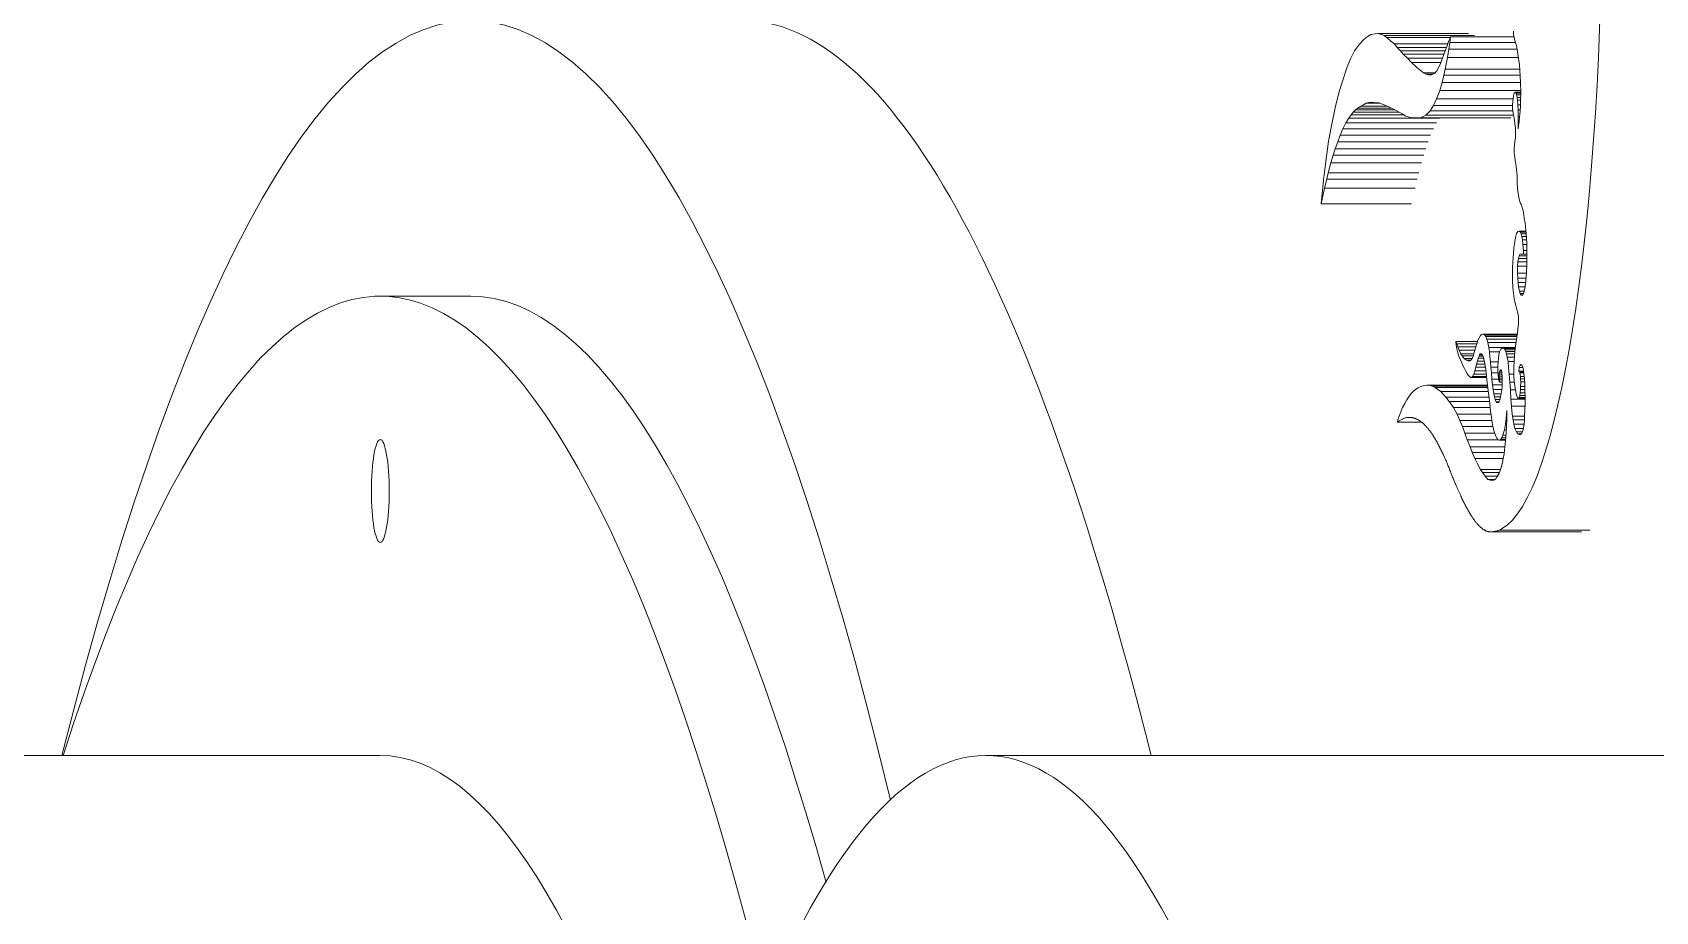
# Model space of a CAD drawing. Header units: inches. Extents: x 14 to 368, y 5 to 236.
# Drawn here: x 174.11 to 175.214, y 103.339 to 103.937 of the extents above; entities that cross this region are included whole.
import ezdxf

# ---------------------------------------------------------------- set-up
doc = ezdxf.new("R2010")
doc.units = ezdxf.units.IN
doc.header["$LTSCALE"] = 11
doc.header["$MEASUREMENT"] = 0
doc.layers.add('Visible (ANSI)', color=7, linetype='Continuous', lineweight=50)

msp = doc.modelspace()

# ---------------------------------------------------------------- linework, layer by layer
at = {"layer": 'Visible (ANSI)', "linetype": 'Continuous', "lineweight": 18}
for p, q in [((175.017663, 103.934513), (175.020114, 103.935922)), ((175.020114, 103.935922), (175.023168, 103.936575)), ((175.023168, 103.936575), (175.025174, 103.936592)), ((175.086724, 103.936592), (175.025174, 103.936592)), ((175.025174, 103.936592), (175.027393, 103.935947)), ((175.027393, 103.935947), (175.029235, 103.935408)), ((175.117192, 103.936296), (175.117169, 103.938247)), ((175.117391, 103.93518), (175.117192, 103.936296)), ((175.006493, 103.919353), (175.009116, 103.924792)), ((175.009116, 103.924792), (175.012413, 103.929456)), ((175.012413, 103.929456), (175.015521, 103.932726)), ((175.015521, 103.932726), (175.017663, 103.934513)), ((175.090785, 103.935408), (175.029235, 103.935408)), ((175.029235, 103.935408), (175.031008, 103.93405)), ((175.074242, 103.93405), (175.031008, 103.93405)), ((175.031008, 103.93405), (175.034115, 103.931296)), ((175.034115, 103.931296), (175.036195, 103.929554)), ((175.07253, 103.929554), (175.036195, 103.929554)), ((175.036195, 103.929554), (175.03816, 103.927124)), ((175.071605, 103.927124), (175.03816, 103.927124)), ((175.03816, 103.927124), (175.040359, 103.924848)), ((175.070727, 103.924848), (175.040359, 103.924848)), ((175.040359, 103.924848), (175.042158, 103.922677)), ((175.069633, 103.921665), (175.070975, 103.92557)), ((175.070975, 103.92557), (175.072054, 103.928232)), ((175.072054, 103.928232), (175.073109, 103.931164)), ((175.073211, 103.926111), (175.072237, 103.920355)), ((175.073109, 103.931164), (175.073836, 103.932984)), ((175.073822, 103.930593), (175.073211, 103.926111)), ((175.119628, 103.926111), (175.073211, 103.926111)), ((175.074354, 103.934344), (175.073822, 103.930593)), ((175.118594, 103.930593), (175.073822, 103.930593)), ((175.073836, 103.932984), (175.074354, 103.934344)), ((175.117555, 103.934344), (175.074354, 103.934344)), ((175.11759, 103.934167), (175.117391, 103.93518)), ((175.117874, 103.932951), (175.11759, 103.934167)), ((175.118661, 103.930376), (175.117874, 103.932951)), ((175.119183, 103.928527), (175.118661, 103.930376)), ((175.11967, 103.925884), (175.119183, 103.928527)), ((175.120188, 103.922724), (175.11967, 103.925884)), ((175.003871, 103.913362), (175.006493, 103.919353)), ((175.069981, 103.922677), (175.042158, 103.922677)), ((175.042158, 103.922677), (175.04508, 103.919926)), ((175.069002, 103.919926), (175.04508, 103.919926)), ((175.04508, 103.919926), (175.047966, 103.916888)), ((175.067819, 103.916888), (175.047966, 103.916888)), ((175.047966, 103.916888), (175.051489, 103.913627)), ((175.065095, 103.911261), (175.067052, 103.915087)), ((175.067052, 103.915087), (175.068367, 103.918174)), ((175.068367, 103.918174), (175.069633, 103.921665)), ((175.072237, 103.920355), (175.070726, 103.912393)), ((175.120575, 103.920355), (175.072237, 103.920355)), ((175.120676, 103.919735), (175.120188, 103.922724)), ((175.121197, 103.915279), (175.120676, 103.919735)), ((175.121597, 103.911418), (175.121197, 103.915279)), ((174.998779, 103.897256), (175.0013, 103.905721)), ((175.0013, 103.905721), (175.003871, 103.913362)), ((175.051489, 103.913627), (175.053664, 103.911756)), ((175.053664, 103.911756), (175.055919, 103.909883)), ((175.063991, 103.909883), (175.055919, 103.909883)), ((175.055919, 103.909883), (175.05762, 103.908926)), ((175.062266, 103.908926), (175.05762, 103.908926)), ((175.05762, 103.908926), (175.059414, 103.908656)), ((175.059414, 103.908656), (175.061561, 103.908684)), ((175.061561, 103.908684), (175.063589, 103.909382)), ((175.063589, 103.909382), (175.065095, 103.911261)), ((175.068649, 103.903358), (175.067118, 103.897916)), ((175.069892, 103.908306), (175.068649, 103.903358)), ((175.122039, 103.903358), (175.068649, 103.903358)), ((175.070726, 103.912393), (175.069892, 103.908306)), ((175.121822, 103.908306), (175.069892, 103.908306)), ((175.121496, 103.912393), (175.070726, 103.912393)), ((175.121845, 103.907979), (175.121597, 103.911418)), ((175.122053, 103.903028), (175.121845, 103.907979)), ((175.122097, 103.896806), (175.122053, 103.903028)), ((174.995977, 103.886013), (174.998779, 103.897256)), ((175.064951, 103.892306), (175.062712, 103.887613)), ((175.067118, 103.897916), (175.064951, 103.892306)), ((175.116941, 103.892306), (175.064951, 103.892306)), ((175.122089, 103.897916), (175.067118, 103.897916)), ((175.116747, 103.890495), (175.116953, 103.892413)), ((175.116953, 103.892413), (175.117234, 103.894164)), ((175.117234, 103.894164), (175.117547, 103.895485)), ((175.117547, 103.895485), (175.11792, 103.896464)), ((175.11792, 103.896464), (175.118461, 103.896678)), ((175.122097, 103.896678), (175.118461, 103.896678)), ((175.118461, 103.896678), (175.119033, 103.89603)), ((175.122093, 103.89603), (175.119033, 103.89603)), ((175.119033, 103.89603), (175.119321, 103.894928)), ((175.122088, 103.894928), (175.119321, 103.894928)), ((175.119321, 103.894928), (175.119716, 103.893056)), ((175.122078, 103.893056), (175.119716, 103.893056)), ((175.119716, 103.893056), (175.119976, 103.89126)), ((175.122066, 103.890752), (175.122097, 103.896806)), ((174.993654, 103.875081), (174.995977, 103.886013)), ((175.006905, 103.881419), (175.005244, 103.879043)), ((175.008226, 103.883083), (175.006905, 103.881419)), ((175.042325, 103.881419), (175.006905, 103.881419)), ((175.009785, 103.88474), (175.008226, 103.883083)), ((175.039561, 103.883083), (175.008226, 103.883083)), ((175.011326, 103.885923), (175.009785, 103.88474)), ((175.036531, 103.88474), (175.009785, 103.88474)), ((175.013359, 103.887261), (175.011326, 103.885923)), ((175.034113, 103.885923), (175.011326, 103.885923)), ((175.015188, 103.888229), (175.013359, 103.887261)), ((175.031242, 103.887261), (175.013359, 103.887261)), ((175.016955, 103.889193), (175.015188, 103.888229)), ((175.019717, 103.889881), (175.016955, 103.889193)), ((175.026537, 103.889193), (175.016955, 103.889193)), ((175.022289, 103.889841), (175.019717, 103.889881)), ((175.025663, 103.889506), (175.022289, 103.889841)), ((175.028113, 103.888628), (175.025663, 103.889506)), ((175.032495, 103.886714), (175.028113, 103.888628)), ((175.03752, 103.884257), (175.032495, 103.886714)), ((175.041516, 103.881958), (175.03752, 103.884257)), ((175.043906, 103.880364), (175.041516, 103.881958)), ((175.057708, 103.881196), (175.053897, 103.879238)), ((175.060519, 103.884132), (175.057708, 103.881196)), ((175.11722, 103.881196), (175.057708, 103.881196)), ((175.062712, 103.887613), (175.060519, 103.884132)), ((175.116753, 103.884132), (175.060519, 103.884132)), ((175.116633, 103.887613), (175.062712, 103.887613)), ((175.116631, 103.888411), (175.116747, 103.890495)), ((175.116637, 103.885732), (175.116631, 103.888411)), ((175.116746, 103.884183), (175.116637, 103.885732)), ((175.116975, 103.882472), (175.116746, 103.884183)), ((175.117416, 103.880171), (175.116975, 103.882472)), ((175.122069, 103.89126), (175.119976, 103.89126)), ((175.119976, 103.89126), (175.120238, 103.888168)), ((175.121965, 103.888168), (175.120238, 103.888168)), ((175.120238, 103.888168), (175.120382, 103.88472)), ((175.121751, 103.88472), (175.120382, 103.88472)), ((175.120382, 103.88472), (175.120452, 103.880229)), ((175.121355, 103.879779), (175.121691, 103.883892)), ((175.121691, 103.883892), (175.121924, 103.887109)), ((175.121924, 103.887109), (175.122066, 103.890752)), ((174.991476, 103.863334), (174.993654, 103.875081)), ((175.001229, 103.871872), (174.999305, 103.867465)), ((175.003317, 103.875937), (175.001229, 103.871872)), ((175.062779, 103.871872), (175.001229, 103.871872)), ((175.005244, 103.879043), (175.003317, 103.875937)), ((175.064868, 103.875937), (175.003317, 103.875937)), ((175.066795, 103.879043), (175.005244, 103.879043)), ((175.047211, 103.879438), (175.043906, 103.880364)), ((175.050729, 103.879233), (175.047211, 103.879438)), ((175.053897, 103.879238), (175.050729, 103.879233)), ((175.11228, 103.879233), (175.050729, 103.879233)), ((175.115448, 103.879238), (175.053897, 103.879238)), ((175.117873, 103.877698), (175.117416, 103.880171)), ((175.11821, 103.87513), (175.117873, 103.877698)), ((175.118531, 103.872388), (175.11821, 103.87513)), ((175.118598, 103.869799), (175.118531, 103.872388)), ((175.118573, 103.867549), (175.118598, 103.869799)), ((175.120447, 103.875733), (175.120396, 103.871925)), ((175.120396, 103.871925), (175.120692, 103.873849)), ((175.120452, 103.880229), (175.120447, 103.875733)), ((175.12092, 103.875733), (175.120447, 103.875733)), ((175.121392, 103.880229), (175.120452, 103.880229)), ((175.120692, 103.873849), (175.121061, 103.876904)), ((175.121061, 103.876904), (175.121355, 103.879779)), ((174.989591, 103.849678), (174.991476, 103.863334)), ((174.997664, 103.862921), (174.99607, 103.858302)), ((174.999305, 103.867465), (174.997664, 103.862921)), ((175.059215, 103.862921), (174.997664, 103.862921)), ((175.060855, 103.867465), (174.999305, 103.867465)), ((175.117733, 103.858464), (175.117882, 103.860519)), ((175.117882, 103.860519), (175.118237, 103.863373)), ((175.118237, 103.863373), (175.118472, 103.865466)), ((175.118472, 103.865466), (175.118573, 103.867549)), ((174.987942, 103.836868), (174.989591, 103.849678)), ((174.993048, 103.848721), (174.991227, 103.841794)), ((174.99462, 103.853812), (174.993048, 103.848721)), ((175.054598, 103.848721), (174.993048, 103.848721)), ((174.99607, 103.858302), (174.99462, 103.853812)), ((175.05617, 103.853812), (174.99462, 103.853812)), ((175.057621, 103.858302), (174.99607, 103.858302)), ((175.117689, 103.85703), (175.117733, 103.858464)), ((175.117716, 103.855466), (175.117689, 103.85703)), ((175.117838, 103.854113), (175.117716, 103.855466)), ((175.118349, 103.850336), (175.117838, 103.854113)), ((175.118945, 103.846676), (175.118349, 103.850336)), ((174.986398, 103.820757), (174.987942, 103.836868)), ((174.990188, 103.837573), (174.988741, 103.831426)), ((174.991227, 103.841794), (174.990188, 103.837573)), ((175.051738, 103.837573), (174.990188, 103.837573)), ((175.052778, 103.841794), (174.991227, 103.841794)), ((175.11926, 103.844207), (175.118945, 103.846676)), ((175.119479, 103.842184), (175.11926, 103.844207)), ((175.119624, 103.84021), (175.119479, 103.842184)), ((175.119676, 103.837778), (175.119624, 103.84021)), ((175.119766, 103.835102), (175.119676, 103.837778)), ((174.988741, 103.831426), (174.986398, 103.820757)), ((175.050292, 103.831426), (174.988741, 103.831426)), ((175.120046, 103.831203), (175.119766, 103.835102)), ((175.120412, 103.827883), (175.120046, 103.831203)), ((175.120746, 103.825333), (175.120412, 103.827883)), ((175.047948, 103.820757), (174.986398, 103.820757)), ((175.121244, 103.823053), (175.120746, 103.825333)), ((175.121694, 103.8218), (175.121244, 103.823053)), ((175.122086, 103.821114), (175.121694, 103.8218)), ((175.122566, 103.820207), (175.122086, 103.821114)), ((175.122896, 103.819202), (175.122566, 103.820207)), ((175.123332, 103.81769), (175.122896, 103.819202)), ((175.123739, 103.816004), (175.123332, 103.81769)), ((175.124208, 103.813292), (175.123739, 103.816004)), ((175.124571, 103.811088), (175.124208, 103.813292)), ((175.125056, 103.807777), (175.124571, 103.811088)), ((175.125376, 103.805054), (175.125056, 103.807777)), ((175.12562, 103.802841), (175.125376, 103.805054)), ((175.117522, 103.790911), (175.118062, 103.795043)), ((175.118062, 103.795043), (175.11867, 103.797972)), ((175.11867, 103.797972), (175.119358, 103.800628)), ((175.119358, 103.800628), (175.120196, 103.801901)), ((175.120196, 103.801901), (175.121003, 103.802148)), ((175.125675, 103.802148), (175.121003, 103.802148)), ((175.121003, 103.802148), (175.121877, 103.801564)), ((175.125722, 103.801564), (175.121877, 103.801564)), ((175.121877, 103.801564), (175.12243, 103.800397)), ((175.125814, 103.800397), (175.12243, 103.800397)), ((175.12243, 103.800397), (175.122887, 103.79848)), ((175.125944, 103.79848), (175.122887, 103.79848)), ((175.122887, 103.79848), (175.123247, 103.796368)), ((175.126087, 103.796368), (175.123247, 103.796368)), ((175.123247, 103.796368), (175.123658, 103.793238)), ((175.126268, 103.793238), (175.123658, 103.793238)), ((175.123658, 103.793238), (175.123936, 103.788959)), ((175.125804, 103.800537), (175.12562, 103.802841)), ((175.126255, 103.793886), (175.125804, 103.800537)), ((175.126391, 103.786754), (175.126255, 103.793886)), ((175.116737, 103.780995), (175.116924, 103.783984)), ((175.116924, 103.783984), (175.117175, 103.787444)), ((175.117175, 103.787444), (175.117522, 103.790911)), ((175.120195, 103.781439), (175.120035, 103.778405)), ((175.120525, 103.783525), (175.120195, 103.781439)), ((175.126311, 103.781439), (175.120195, 103.781439)), ((175.121022, 103.785485), (175.120525, 103.783525)), ((175.126343, 103.783525), (175.120525, 103.783525)), ((175.121639, 103.786769), (175.121022, 103.785485)), ((175.126372, 103.785485), (175.121022, 103.785485)), ((175.122356, 103.786549), (175.121639, 103.786769)), ((175.122452, 103.786459), (175.122356, 103.786549)), ((175.123958, 103.786573), (175.122452, 103.786459)), ((175.126387, 103.786459), (175.122452, 103.786459)), ((175.126349, 103.788959), (175.123936, 103.788959)), ((175.123936, 103.788959), (175.123958, 103.786573)), ((175.126389, 103.786573), (175.123958, 103.786573)), ((175.126288, 103.779878), (175.126391, 103.786754)), ((175.11661, 103.772606), (175.116624, 103.777441)), ((175.116644, 103.768799), (175.11661, 103.772606)), ((175.116624, 103.777441), (175.116737, 103.780995)), ((175.120035, 103.778405), (175.119974, 103.773731)), ((175.125954, 103.773731), (175.119974, 103.773731)), ((175.119974, 103.773731), (175.120102, 103.770306)), ((175.126208, 103.778405), (175.120035, 103.778405)), ((175.125755, 103.770306), (175.120102, 103.770306)), ((175.120102, 103.770306), (175.120347, 103.767303)), ((175.125646, 103.768429), (175.125967, 103.773948)), ((175.125967, 103.773948), (175.126288, 103.779878)), ((175.116821, 103.763723), (175.116644, 103.768799)), ((175.117199, 103.760016), (175.116821, 103.763723)), ((175.117717, 103.75632), (175.117199, 103.760016)), ((175.125501, 103.767303), (175.120347, 103.767303)), ((175.120347, 103.767303), (175.120712, 103.764309)), ((175.125117, 103.764309), (175.120712, 103.764309)), ((175.120712, 103.764309), (175.12122, 103.761464)), ((175.124502, 103.761464), (175.12122, 103.761464)), ((175.12122, 103.761464), (175.121797, 103.759722)), ((175.123972, 103.759722), (175.121797, 103.759722)), ((175.121797, 103.759722), (175.12254, 103.75868)), ((175.123375, 103.758606), (175.124065, 103.759895)), ((175.124065, 103.759895), (175.124964, 103.763123)), ((175.124964, 103.763123), (175.125646, 103.768429)), ((174.408254, 103.757975), (174.346704, 103.757975)), ((175.118399, 103.753222), (175.117717, 103.75632)), ((175.11944, 103.749245), (175.118399, 103.753222)), ((175.119928, 103.747231), (175.11944, 103.749245)), ((175.123415, 103.75868), (175.12254, 103.75868)), ((175.12254, 103.75868), (175.123375, 103.758606)), ((175.119884, 103.73307), (175.120333, 103.7373)), ((175.12034, 103.745285), (175.119928, 103.747231)), ((175.120333, 103.7373), (175.120532, 103.73944)), ((175.120508, 103.744272), (175.12034, 103.745285)), ((175.120588, 103.742667), (175.120508, 103.744272)), ((175.120532, 103.73944), (175.120605, 103.740764)), ((175.120605, 103.740764), (175.120588, 103.742667)), ((175.078306, 103.724593), (175.0781, 103.727184)), ((175.092781, 103.727184), (175.0781, 103.727184)), ((175.0781, 103.727184), (175.078603, 103.725607)), ((175.092276, 103.725566), (175.09305, 103.728047)), ((175.09305, 103.728047), (175.093841, 103.729632)), ((175.093841, 103.729632), (175.094731, 103.731223)), ((175.094731, 103.731223), (175.095385, 103.731811)), ((175.095385, 103.731811), (175.096304, 103.732061)), ((175.119748, 103.732061), (175.096304, 103.732061)), ((175.096304, 103.732061), (175.096928, 103.731929)), ((175.11973, 103.731929), (175.096928, 103.731929)), ((175.096928, 103.731929), (175.097725, 103.731362)), ((175.119654, 103.731362), (175.097725, 103.731362)), ((175.097725, 103.731362), (175.098335, 103.730511)), ((175.119539, 103.730511), (175.098335, 103.730511)), ((175.098335, 103.730511), (175.099041, 103.728681)), ((175.119293, 103.728681), (175.099041, 103.728681)), ((175.099041, 103.728681), (175.099669, 103.726396)), ((175.118951, 103.726396), (175.099669, 103.726396)), ((175.099669, 103.726396), (175.100363, 103.722951)), ((175.11858, 103.723947), (175.119263, 103.728452)), ((175.119263, 103.728452), (175.119884, 103.73307)), ((175.078705, 103.722063), (175.078306, 103.724593)), ((175.092289, 103.725607), (175.078603, 103.725607)), ((175.078603, 103.725607), (175.079356, 103.723512)), ((175.07943, 103.71946), (175.078705, 103.722063)), ((175.091629, 103.723512), (175.079356, 103.723512)), ((175.079356, 103.723512), (175.080234, 103.721336)), ((175.080146, 103.717053), (175.07943, 103.71946)), ((175.081307, 103.714188), (175.080146, 103.717053)), ((175.090988, 103.721336), (175.080234, 103.721336)), ((175.080234, 103.721336), (175.081522, 103.718826)), ((175.090288, 103.718826), (175.081522, 103.718826)), ((175.081522, 103.718826), (175.082415, 103.717279)), ((175.089871, 103.717279), (175.082415, 103.717279)), ((175.082415, 103.717279), (175.083681, 103.715671)), ((175.089192, 103.715671), (175.083681, 103.715671)), ((175.083681, 103.715671), (175.08529, 103.714358)), ((175.088305, 103.714408), (175.089237, 103.715735)), ((175.089237, 103.715735), (175.08978, 103.716943)), ((175.08978, 103.716943), (175.090497, 103.719599)), ((175.090497, 103.719599), (175.091378, 103.722716)), ((175.091378, 103.722716), (175.092276, 103.725566)), ((175.093291, 103.715774), (175.092739, 103.713812)), ((175.09377, 103.717252), (175.093291, 103.715774)), ((175.096986, 103.715774), (175.093291, 103.715774)), ((175.09417, 103.718119), (175.09377, 103.717252)), ((175.096482, 103.717252), (175.09377, 103.717252)), ((175.094648, 103.718697), (175.09417, 103.718119)), ((175.096092, 103.718119), (175.09417, 103.718119)), ((175.09511, 103.718831), (175.094648, 103.718697)), ((175.095545, 103.718697), (175.094648, 103.718697)), ((175.095521, 103.718715), (175.09511, 103.718831)), ((175.095958, 103.718403), (175.095521, 103.718715)), ((175.096362, 103.717548), (175.095958, 103.718403)), ((175.096865, 103.716303), (175.096362, 103.717548)), ((175.097142, 103.715093), (175.096865, 103.716303)), ((175.118466, 103.722951), (175.100363, 103.722951)), ((175.100363, 103.722951), (175.100797, 103.720078)), ((175.107719, 103.720078), (175.100797, 103.720078)), ((175.100797, 103.720078), (175.101195, 103.716699)), ((175.101195, 103.716699), (175.101576, 103.713409)), ((175.106702, 103.713309), (175.106911, 103.715589)), ((175.106911, 103.715589), (175.107281, 103.718087)), ((175.107281, 103.718087), (175.107741, 103.72018)), ((175.107741, 103.72018), (175.108524, 103.721989)), ((175.108524, 103.721989), (175.10956, 103.722583)), ((175.118424, 103.722583), (175.10956, 103.722583)), ((175.10956, 103.722583), (175.110884, 103.722375)), ((175.118401, 103.722375), (175.110884, 103.722375)), ((175.110884, 103.722375), (175.11153, 103.721395)), ((175.118288, 103.721395), (175.11153, 103.721395)), ((175.11153, 103.721395), (175.112034, 103.720301)), ((175.118163, 103.720301), (175.112034, 103.720301)), ((175.112034, 103.720301), (175.112484, 103.718689)), ((175.117985, 103.718689), (175.112484, 103.718689)), ((175.112484, 103.718689), (175.112973, 103.716463)), ((175.117781, 103.716463), (175.112973, 103.716463)), ((175.112973, 103.716463), (175.113498, 103.713416)), ((175.117637, 103.713882), (175.117822, 103.717209)), ((175.117822, 103.717209), (175.118161, 103.720282)), ((175.118161, 103.720282), (175.11858, 103.723947)), ((175.082047, 103.712521), (175.081307, 103.714188)), ((175.082987, 103.710307), (175.082047, 103.712521)), ((175.083872, 103.708651), (175.082987, 103.710307)), ((175.084792, 103.706949), (175.083872, 103.708651)), ((175.085685, 103.705294), (175.084792, 103.706949)), ((175.088174, 103.714358), (175.08529, 103.714358)), ((175.08529, 103.714358), (175.086466, 103.714088)), ((175.086443, 103.704318), (175.085685, 103.705294)), ((175.087036, 103.703477), (175.086443, 103.704318)), ((175.087462, 103.714088), (175.086466, 103.714088)), ((175.086466, 103.714088), (175.087417, 103.714071)), ((175.087417, 103.714071), (175.088305, 103.714408)), ((175.090207, 103.704949), (175.089423, 103.703265)), ((175.090923, 103.707224), (175.090207, 103.704949)), ((175.098721, 103.704949), (175.090207, 103.704949)), ((175.09156, 103.709635), (175.090923, 103.707224)), ((175.098449, 103.707224), (175.090923, 103.707224)), ((175.092146, 103.7116), (175.09156, 103.709635)), ((175.098099, 103.709635), (175.09156, 103.709635)), ((175.092739, 103.713812), (175.092146, 103.7116)), ((175.097772, 103.7116), (175.092146, 103.7116)), ((175.097387, 103.713812), (175.092739, 103.713812)), ((175.097532, 103.713055), (175.097142, 103.715093)), ((175.097957, 103.710478), (175.097532, 103.713055)), ((175.098306, 103.708412), (175.097957, 103.710478)), ((175.098646, 103.705582), (175.098306, 103.708412)), ((175.098899, 103.703435), (175.098646, 103.705582)), ((175.106711, 103.713409), (175.101576, 103.713409)), ((175.101576, 103.713409), (175.101834, 103.709661)), ((175.106575, 103.709661), (175.101834, 103.709661)), ((175.101834, 103.709661), (175.102171, 103.705829)), ((175.106641, 103.705829), (175.102171, 103.705829)), ((175.102171, 103.705829), (175.102571, 103.701464)), ((175.106553, 103.707947), (175.106584, 103.710316)), ((175.106686, 103.704767), (175.106553, 103.707947)), ((175.106584, 103.710316), (175.106702, 103.713309)), ((175.106996, 103.702012), (175.106686, 103.704767)), ((175.107576, 103.704994), (175.107511, 103.703643)), ((175.107758, 103.706297), (175.107576, 103.704994)), ((175.109386, 103.704994), (175.107576, 103.704994)), ((175.10797, 103.707266), (175.107758, 103.706297)), ((175.109217, 103.706297), (175.107758, 103.706297)), ((175.108271, 103.707794), (175.10797, 103.707266)), ((175.108974, 103.707266), (175.10797, 103.707266)), ((175.108661, 103.707824), (175.108271, 103.707794)), ((175.108679, 103.707794), (175.108271, 103.707794)), ((175.108955, 103.707341), (175.108661, 103.707824)), ((175.10921, 103.706352), (175.108955, 103.707341)), ((175.109379, 103.705075), (175.10921, 103.706352)), ((175.109519, 103.70346), (175.109379, 103.705075)), ((175.117623, 103.713416), (175.113498, 103.713416)), ((175.113498, 103.713416), (175.113919, 103.709229)), ((175.113919, 103.709229), (175.114346, 103.705005)), ((175.117515, 103.705005), (175.114346, 103.705005)), ((175.114346, 103.705005), (175.11477, 103.699481)), ((175.117484, 103.706311), (175.117497, 103.70937)), ((175.117551, 103.703489), (175.117484, 103.706311)), ((175.117497, 103.70937), (175.117637, 103.713882)), ((175.121077, 103.709338), (175.120764, 103.706644)), ((175.120764, 103.706644), (175.120964, 103.706948)), ((175.124121, 103.706948), (175.120964, 103.706948)), ((175.120964, 103.706948), (175.121215, 103.706909)), ((175.121647, 103.711123), (175.121077, 103.709338)), ((175.123618, 103.709338), (175.121077, 103.709338)), ((175.124125, 103.706909), (175.121215, 103.706909)), ((175.121215, 103.706909), (175.121436, 103.70658)), ((175.124163, 103.70658), (175.121436, 103.70658)), ((175.121436, 103.70658), (175.121599, 103.705727)), ((175.12426, 103.705727), (175.121599, 103.705727)), ((175.121599, 103.705727), (175.121772, 103.704586)), ((175.122219, 103.711533), (175.121647, 103.711123)), ((175.122944, 103.711123), (175.121647, 103.711123)), ((175.121772, 103.704586), (175.121966, 103.703274)), ((175.122841, 103.711306), (175.122219, 103.711533)), ((175.123337, 103.710427), (175.122841, 103.711306)), ((175.123755, 103.708809), (175.123337, 103.710427)), ((175.124093, 103.707185), (175.123755, 103.708809)), ((175.124354, 103.704913), (175.124093, 103.707185)), ((175.124663, 103.702004), (175.124354, 103.704913)), ((175.047832, 103.69194), (175.049954, 103.694027)), ((175.049954, 103.694027), (175.052292, 103.69558)), ((175.052292, 103.69558), (175.054083, 103.696404)), ((175.054083, 103.696404), (175.056602, 103.697282)), ((175.056602, 103.697282), (175.058323, 103.697413)), ((175.099594, 103.697413), (175.058323, 103.697413)), ((175.058323, 103.697413), (175.060283, 103.697287)), ((175.099608, 103.697287), (175.060283, 103.697287)), ((175.060283, 103.697287), (175.062172, 103.696744)), ((175.099673, 103.696744), (175.062172, 103.696744)), ((175.062172, 103.696744), (175.063966, 103.695781)), ((175.099788, 103.695781), (175.063966, 103.695781)), ((175.063966, 103.695781), (175.065642, 103.694671)), ((175.065642, 103.694671), (175.067833, 103.693033)), ((175.100109, 103.693033), (175.067833, 103.693033)), ((175.067833, 103.693033), (175.069606, 103.690969)), ((175.087541, 103.703023), (175.087036, 103.703477)), ((175.088218, 103.70273), (175.087541, 103.703023)), ((175.088928, 103.702834), (175.088218, 103.70273)), ((175.098976, 103.70273), (175.088218, 103.70273)), ((175.089423, 103.703265), (175.088928, 103.702834)), ((175.098964, 103.702834), (175.088928, 103.702834)), ((175.098918, 103.703265), (175.089423, 103.703265)), ((175.099127, 103.701336), (175.098899, 103.703435)), ((175.099844, 103.695312), (175.099127, 103.701336)), ((175.100416, 103.690393), (175.099844, 103.695312)), ((175.107106, 103.701464), (175.102571, 103.701464)), ((175.102571, 103.701464), (175.102954, 103.697546)), ((175.1095, 103.697546), (175.102954, 103.697546)), ((175.102954, 103.697546), (175.103319, 103.694523)), ((175.109232, 103.694523), (175.103319, 103.694523)), ((175.103319, 103.694523), (175.103825, 103.691601)), ((175.10734, 103.700289), (175.106996, 103.702012)), ((175.1077, 103.69939), (175.10734, 103.700289)), ((175.107511, 103.703643), (175.107505, 103.702185)), ((175.109546, 103.702185), (175.107505, 103.702185)), ((175.107505, 103.702185), (175.107614, 103.701072)), ((175.109503, 103.703643), (175.107511, 103.703643)), ((175.109558, 103.701072), (175.107614, 103.701072)), ((175.107614, 103.701072), (175.107913, 103.699405)), ((175.107717, 103.69939), (175.1077, 103.69939)), ((175.107913, 103.699405), (175.107717, 103.69939)), ((175.109557, 103.69939), (175.107717, 103.69939)), ((175.109557, 103.699405), (175.107913, 103.699405)), ((175.108998, 103.692599), (175.109266, 103.694806)), ((175.109266, 103.694806), (175.109447, 103.696558)), ((175.109447, 103.696558), (175.109541, 103.698303)), ((175.109552, 103.701892), (175.109519, 103.70346)), ((175.109541, 103.698303), (175.109566, 103.699987)), ((175.109566, 103.699987), (175.109552, 103.701892)), ((175.11779, 103.699481), (175.11477, 103.699481)), ((175.11477, 103.699481), (175.115122, 103.694156)), ((175.118493, 103.694156), (175.115122, 103.694156)), ((175.115122, 103.694156), (175.115498, 103.687895)), ((175.117719, 103.700079), (175.117551, 103.703489)), ((175.118098, 103.696877), (175.117719, 103.700079)), ((175.118475, 103.694251), (175.118098, 103.696877)), ((175.118973, 103.691577), (175.118475, 103.694251)), ((175.121986, 103.69439), (175.12182, 103.692242)), ((175.124528, 103.703274), (175.121966, 103.703274)), ((175.121966, 103.703274), (175.122049, 103.701838)), ((175.122071, 103.696589), (175.121986, 103.69439)), ((175.125029, 103.69439), (175.121986, 103.69439)), ((175.124673, 103.701838), (175.122049, 103.701838)), ((175.122049, 103.701838), (175.122104, 103.699649)), ((175.122104, 103.699649), (175.122071, 103.696589)), ((175.124957, 103.696589), (175.122071, 103.696589)), ((175.124809, 103.699649), (175.122104, 103.699649)), ((175.124911, 103.69799), (175.124663, 103.702004)), ((175.125031, 103.694332), (175.124911, 103.69799)), ((175.125091, 103.689021), (175.125031, 103.694332)), ((175.040161, 103.678141), (175.041832, 103.682133)), ((175.041832, 103.682133), (175.043379, 103.685001)), ((175.043379, 103.685001), (175.044664, 103.687437)), ((175.044664, 103.687437), (175.046307, 103.689899)), ((175.046307, 103.689899), (175.047832, 103.69194)), ((175.069606, 103.690969), (175.071163, 103.6893)), ((175.100535, 103.6893), (175.071163, 103.6893)), ((175.071163, 103.6893), (175.073488, 103.686315)), ((175.100858, 103.686315), (175.073488, 103.686315)), ((175.073488, 103.686315), (175.076413, 103.682138)), ((175.101352, 103.682138), (175.076413, 103.682138)), ((175.076413, 103.682138), (175.078822, 103.677608)), ((175.101018, 103.684846), (175.100416, 103.690393)), ((175.101647, 103.679753), (175.101018, 103.684846)), ((175.108818, 103.691601), (175.103825, 103.691601)), ((175.103825, 103.691601), (175.104251, 103.689571)), ((175.108422, 103.689571), (175.104251, 103.689571)), ((175.104251, 103.689571), (175.10478, 103.687735)), ((175.107957, 103.687735), (175.10478, 103.687735)), ((175.10478, 103.687735), (175.105359, 103.686097)), ((175.107273, 103.686097), (175.105359, 103.686097)), ((175.105359, 103.686097), (175.105993, 103.685585)), ((175.106618, 103.685585), (175.105993, 103.685585)), ((175.105993, 103.685585), (175.106413, 103.685505)), ((175.106413, 103.685505), (175.106948, 103.685714)), ((175.106948, 103.685714), (175.107405, 103.686253)), ((175.107405, 103.686253), (175.107822, 103.687182)), ((175.107822, 103.687182), (175.108102, 103.688325)), ((175.108102, 103.688325), (175.108401, 103.689469)), ((175.108401, 103.689469), (175.10869, 103.690893)), ((175.10869, 103.690893), (175.108998, 103.692599)), ((175.125089, 103.687895), (175.115498, 103.687895)), ((175.115498, 103.687895), (175.115844, 103.683155)), ((175.125055, 103.683155), (175.115844, 103.683155)), ((175.115844, 103.683155), (175.116186, 103.679698)), ((175.119388, 103.690095), (175.118973, 103.691577)), ((175.119842, 103.688976), (175.119388, 103.690095)), ((175.120325, 103.688493), (175.119842, 103.688976)), ((175.120836, 103.688474), (175.120325, 103.688493)), ((175.121256, 103.688968), (175.120836, 103.688474)), ((175.12509, 103.688474), (175.120836, 103.688474)), ((175.121624, 103.690439), (175.121256, 103.688968)), ((175.125091, 103.688968), (175.121256, 103.688968)), ((175.12182, 103.692242), (175.121624, 103.690439)), ((175.125075, 103.690439), (175.121624, 103.690439)), ((175.125055, 103.692242), (175.12182, 103.692242)), ((175.125014, 103.680729), (175.125085, 103.684895)), ((175.125085, 103.684895), (175.125091, 103.689021)), ((175.038143, 103.672212), (175.038879, 103.674606)), ((175.039576, 103.673108), (175.038143, 103.672212)), ((175.054769, 103.672212), (175.038143, 103.672212)), ((175.038879, 103.674606), (175.040161, 103.678141)), ((175.04075, 103.673805), (175.039576, 103.673108)), ((175.041702, 103.674331), (175.04075, 103.673805)), ((175.042467, 103.674713), (175.041702, 103.674331)), ((175.04308, 103.674976), (175.042467, 103.674713)), ((175.043576, 103.675149), (175.04308, 103.674976)), ((175.043991, 103.675259), (175.043576, 103.675149)), ((175.04436, 103.675332), (175.043991, 103.675259)), ((175.044713, 103.67539), (175.04436, 103.675332)), ((175.045055, 103.675438), (175.044713, 103.67539)), ((175.045386, 103.675477), (175.045055, 103.675438)), ((175.045706, 103.675506), (175.045386, 103.675477)), ((175.046013, 103.675525), (175.045706, 103.675506)), ((175.046308, 103.675534), (175.046013, 103.675525)), ((175.046591, 103.675533), (175.046308, 103.675534)), ((175.04686, 103.675522), (175.046591, 103.675533)), ((175.047116, 103.675501), (175.04686, 103.675522)), ((175.04736, 103.675472), (175.047116, 103.675501)), ((175.047594, 103.675436), (175.04736, 103.675472)), ((175.047819, 103.675395), (175.047594, 103.675436)), ((175.048037, 103.675351), (175.047819, 103.675395)), ((175.04825, 103.675304), (175.048037, 103.675351)), ((175.048459, 103.675258), (175.04825, 103.675304)), ((175.048666, 103.675212), (175.048459, 103.675258)), ((175.048872, 103.675169), (175.048666, 103.675212)), ((175.049079, 103.675127), (175.048872, 103.675169)), ((175.049286, 103.675085), (175.049079, 103.675127)), ((175.049496, 103.67504), (175.049286, 103.675085)), ((175.049708, 103.67499), (175.049496, 103.67504)), ((175.049923, 103.674935), (175.049708, 103.67499)), ((175.050143, 103.674872), (175.049923, 103.674935)), ((175.050367, 103.674799), (175.050143, 103.674872)), ((175.050597, 103.674714), (175.050367, 103.674799)), ((175.050833, 103.674619), (175.050597, 103.674714)), ((175.051075, 103.674513), (175.050833, 103.674619)), ((175.051322, 103.674396), (175.051075, 103.674513)), ((175.051574, 103.674269), (175.051322, 103.674396)), ((175.051832, 103.674133), (175.051574, 103.674269)), ((175.052095, 103.673987), (175.051832, 103.674133)), ((175.052364, 103.673832), (175.052095, 103.673987)), ((175.052638, 103.673669), (175.052364, 103.673832)), ((175.052915, 103.673498), (175.052638, 103.673669)), ((175.053196, 103.673319), (175.052915, 103.673498)), ((175.053478, 103.673134), (175.053196, 103.673319)), ((175.053761, 103.672943), (175.053478, 103.673134)), ((175.054043, 103.672746), (175.053761, 103.672943)), ((175.054323, 103.672546), (175.054043, 103.672746)), ((175.054601, 103.672341), (175.054323, 103.672546)), ((175.054874, 103.672132), (175.054601, 103.672341)), ((175.055144, 103.671919), (175.054874, 103.672132)), ((175.055411, 103.671701), (175.055144, 103.671919)), ((175.055676, 103.671476), (175.055411, 103.671701)), ((175.05594, 103.671243), (175.055676, 103.671476)), ((175.056202, 103.671002), (175.05594, 103.671243)), ((175.056465, 103.670751), (175.056202, 103.671002)), ((175.101941, 103.677608), (175.078822, 103.677608)), ((175.078822, 103.677608), (175.080816, 103.67336)), ((175.102565, 103.67336), (175.080816, 103.67336)), ((175.080816, 103.67336), (175.082545, 103.669367)), ((175.102246, 103.675388), (175.101647, 103.679753)), ((175.10276, 103.672118), (175.102246, 103.675388)), ((175.103246, 103.66932), (175.10276, 103.672118)), ((175.111675, 103.67103), (175.111026, 103.667133)), ((175.112184, 103.674606), (175.111675, 103.67103)), ((175.112569, 103.67103), (175.111675, 103.67103)), ((175.112565, 103.677675), (175.112184, 103.674606)), ((175.112675, 103.674606), (175.112184, 103.674606)), ((175.112516, 103.669348), (175.112673, 103.674345)), ((175.11271, 103.680292), (175.112565, 103.677675)), ((175.112694, 103.677675), (175.112565, 103.677675)), ((175.112673, 103.674345), (175.11271, 103.680292)), ((175.116186, 103.679698), (175.116529, 103.676333)), ((175.124796, 103.676333), (175.116529, 103.676333)), ((175.116529, 103.676333), (175.116917, 103.673796)), ((175.124627, 103.673796), (175.116917, 103.673796)), ((175.116917, 103.673796), (175.117385, 103.670898)), ((175.124195, 103.669668), (175.124586, 103.673181)), ((175.124586, 103.673181), (175.124801, 103.676405)), ((175.124801, 103.676405), (175.125014, 103.680729)), ((175.056727, 103.670489), (175.056465, 103.670751)), ((175.056991, 103.670216), (175.056727, 103.670489)), ((175.057256, 103.669932), (175.056991, 103.670216)), ((175.057522, 103.669639), (175.057256, 103.669932)), ((175.057789, 103.669339), (175.057522, 103.669639)), ((175.058058, 103.669033), (175.057789, 103.669339)), ((175.058328, 103.668723), (175.058058, 103.669033)), ((175.058599, 103.66841), (175.058328, 103.668723)), ((175.058872, 103.668095), (175.058599, 103.66841)), ((175.059146, 103.66778), (175.058872, 103.668095)), ((175.059423, 103.667461), (175.059146, 103.66778)), ((175.059703, 103.667135), (175.059423, 103.667461)), ((175.059986, 103.666798), (175.059703, 103.667135)), ((175.060273, 103.666446), (175.059986, 103.666798)), ((175.060566, 103.666076), (175.060273, 103.666446)), ((175.060863, 103.665684), (175.060566, 103.666076)), ((175.061167, 103.665266), (175.060863, 103.665684)), ((175.061478, 103.664819), (175.061167, 103.665266)), ((175.061794, 103.664347), (175.061478, 103.664819)), ((175.062116, 103.66385), (175.061794, 103.664347)), ((175.062443, 103.663333), (175.062116, 103.66385)), ((175.062773, 103.662799), (175.062443, 103.663333)), ((175.063105, 103.662249), (175.062773, 103.662799)), ((175.06344, 103.661688), (175.063105, 103.662249)), ((175.063777, 103.661118), (175.06344, 103.661688)), ((175.064114, 103.660541), (175.063777, 103.661118)), ((175.064452, 103.659956), (175.064114, 103.660541)), ((175.064791, 103.659363), (175.064452, 103.659956)), ((175.103238, 103.669367), (175.082545, 103.669367)), ((175.082545, 103.669367), (175.084229, 103.664684)), ((175.104407, 103.664684), (175.084229, 103.664684)), ((175.084229, 103.664684), (175.085745, 103.660262)), ((175.106926, 103.660262), (175.085745, 103.660262)), ((175.085745, 103.660262), (175.087655, 103.655565)), ((175.104281, 103.665026), (175.103246, 103.66932)), ((175.105133, 103.662707), (175.104281, 103.665026)), ((175.105934, 103.661341), (175.105133, 103.662707)), ((175.106842, 103.660294), (175.105934, 103.661341)), ((175.107792, 103.659932), (175.106842, 103.660294)), ((175.108578, 103.660488), (175.107792, 103.659932)), ((175.111867, 103.659932), (175.107792, 103.659932)), ((175.109363, 103.661603), (175.108578, 103.660488)), ((175.111914, 103.660488), (175.108578, 103.660488)), ((175.110049, 103.663392), (175.109363, 103.661603)), ((175.112008, 103.661603), (175.109363, 103.661603)), ((175.111026, 103.667133), (175.110049, 103.663392)), ((175.112159, 103.663392), (175.110049, 103.663392)), ((175.112402, 103.667133), (175.111026, 103.667133)), ((175.111842, 103.659635), (175.112286, 103.664898)), ((175.112286, 103.664898), (175.112516, 103.669348)), ((175.124332, 103.670898), (175.117385, 103.670898)), ((175.117385, 103.670898), (175.118209, 103.667837)), ((175.123853, 103.667837), (175.118209, 103.667837)), ((175.118209, 103.667837), (175.119234, 103.665623)), ((175.123179, 103.665623), (175.119234, 103.665623)), ((175.119234, 103.665623), (175.119986, 103.664397)), ((175.122538, 103.664397), (175.119986, 103.664397)), ((175.119986, 103.664397), (175.121023, 103.663743)), ((175.121023, 103.663743), (175.121915, 103.663811)), ((175.121915, 103.663811), (175.122551, 103.66441)), ((175.122551, 103.66441), (175.123153, 103.665555)), ((175.123153, 103.665555), (175.123692, 103.666971)), ((175.123692, 103.666971), (175.124195, 103.669668)), ((175.065131, 103.658758), (175.064791, 103.659363)), ((175.065473, 103.658142), (175.065131, 103.658758)), ((175.065818, 103.657511), (175.065473, 103.658142)), ((175.066164, 103.656865), (175.065818, 103.657511)), ((175.066513, 103.656202), (175.066164, 103.656865)), ((175.066864, 103.655521), (175.066513, 103.656202)), ((175.067217, 103.654828), (175.066864, 103.655521)), ((175.067567, 103.654127), (175.067217, 103.654828)), ((175.067914, 103.653424), (175.067567, 103.654127)), ((175.068255, 103.652726), (175.067914, 103.653424)), ((175.068587, 103.652037), (175.068255, 103.652726)), ((175.06891, 103.651363), (175.068587, 103.652037)), ((175.069219, 103.650711), (175.06891, 103.651363)), ((175.069514, 103.650084), (175.069219, 103.650711)), ((175.069797, 103.649479), (175.069514, 103.650084)), ((175.070068, 103.648891), (175.069797, 103.649479)), ((175.070331, 103.648318), (175.070068, 103.648891)), ((175.111401, 103.655565), (175.087655, 103.655565)), ((175.087655, 103.655565), (175.089122, 103.65169)), ((175.110918, 103.65169), (175.089122, 103.65169)), ((175.089122, 103.65169), (175.090948, 103.647567)), ((175.110263, 103.647524), (175.110796, 103.650722)), ((175.110796, 103.650722), (175.111361, 103.655198)), ((175.111361, 103.655198), (175.111842, 103.659635)), ((175.070587, 103.647753), (175.070331, 103.648318)), ((175.070838, 103.647193), (175.070587, 103.647753)), ((175.071085, 103.646632), (175.070838, 103.647193)), ((175.071332, 103.646067), (175.071085, 103.646632)), ((175.07158, 103.645494), (175.071332, 103.646067)), ((175.07183, 103.644909), (175.07158, 103.645494)), ((175.072083, 103.644309), (175.07183, 103.644909)), ((175.072341, 103.643691), (175.072083, 103.644309)), ((175.072603, 103.643053), (175.072341, 103.643691)), ((175.072872, 103.642391), (175.072603, 103.643053)), ((175.073148, 103.641703), (175.072872, 103.642391)), ((175.073433, 103.640985), (175.073148, 103.641703)), ((175.073727, 103.640238), (175.073433, 103.640985)), ((175.074027, 103.639466), (175.073727, 103.640238)), ((175.074332, 103.638677), (175.074027, 103.639466)), ((175.07464, 103.637881), (175.074332, 103.638677)), ((175.074948, 103.637085), (175.07464, 103.637881)), ((175.11027, 103.647567), (175.090948, 103.647567)), ((175.090948, 103.647567), (175.092844, 103.643862)), ((175.092844, 103.643862), (175.094821, 103.640142)), ((175.108436, 103.640142), (175.094821, 103.640142)), ((175.094821, 103.640142), (175.096126, 103.637921)), ((175.107584, 103.637921), (175.096126, 103.637921)), ((175.096126, 103.637921), (175.097924, 103.635394)), ((175.107406, 103.637491), (175.107896, 103.638677)), ((175.107896, 103.638677), (175.108398, 103.640016)), ((175.108398, 103.640016), (175.108797, 103.641336)), ((175.108797, 103.641336), (175.109259, 103.642998)), ((175.109259, 103.642998), (175.109761, 103.644998)), ((175.109761, 103.644998), (175.110263, 103.647524)), ((175.075253, 103.636297), (175.074948, 103.637085)), ((175.075554, 103.635525), (175.075253, 103.636297)), ((175.075847, 103.634777), (175.075554, 103.635525)), ((175.076133, 103.634058), (175.075847, 103.634777)), ((175.076413, 103.633361), (175.076133, 103.634058)), ((175.076693, 103.632675), (175.076413, 103.633361)), ((175.076977, 103.63199), (175.076693, 103.632675)), ((175.07727, 103.631294), (175.076977, 103.63199)), ((175.077576, 103.630578), (175.07727, 103.631294)), ((175.0779, 103.629831), (175.077576, 103.630578)), ((175.078246, 103.629042), (175.0779, 103.629831)), ((175.078617, 103.628205), (175.078246, 103.629042)), ((175.079009, 103.627329), (175.078617, 103.628205)), ((175.079416, 103.626425), (175.079009, 103.627329)), ((175.106295, 103.635394), (175.097924, 103.635394)), ((175.097924, 103.635394), (175.099841, 103.63322)), ((175.10456, 103.63322), (175.099841, 103.63322)), ((175.099841, 103.63322), (175.101275, 103.632744)), ((175.103256, 103.632744), (175.101275, 103.632744)), ((175.101275, 103.632744), (175.102937, 103.632656)), ((175.102937, 103.632656), (175.10428, 103.633027)), ((175.10428, 103.633027), (175.105095, 103.633589)), ((175.105095, 103.633589), (175.106203, 103.635231)), ((175.106203, 103.635231), (175.106835, 103.636353)), ((175.106835, 103.636353), (175.107406, 103.637491)), ((175.079832, 103.625508), (175.079416, 103.626425)), ((175.080252, 103.624589), (175.079832, 103.625508)), ((175.080668, 103.623682), (175.080252, 103.624589)), ((175.081076, 103.622799), (175.080668, 103.623682)), ((175.081469, 103.621953), (175.081076, 103.622799)), ((175.081843, 103.621153), (175.081469, 103.621953)), ((175.082201, 103.620396), (175.081843, 103.621153)), ((175.082545, 103.619673), (175.082201, 103.620396)), ((175.08288, 103.618977), (175.082545, 103.619673)), ((175.083209, 103.6183), (175.08288, 103.618977)), ((175.083536, 103.617634), (175.083209, 103.6183)), ((175.083866, 103.616973), (175.083536, 103.617634)), ((175.084201, 103.616308), (175.083866, 103.616973)), ((175.084544, 103.615634), (175.084201, 103.616308)), ((175.084895, 103.614953), (175.084544, 103.615634)), ((175.085251, 103.614272), (175.084895, 103.614953)), ((175.08561, 103.613595), (175.085251, 103.614272)), ((175.08597, 103.612926), (175.08561, 103.613595)), ((175.086329, 103.612272), (175.08597, 103.612926)), ((175.086685, 103.611637), (175.086329, 103.612272)), ((175.087035, 103.611026), (175.086685, 103.611637)), ((175.087379, 103.610444), (175.087035, 103.611026)), ((175.087716, 103.609887), (175.087379, 103.610444)), ((175.088048, 103.609354), (175.087716, 103.609887)), ((175.088375, 103.608841), (175.088048, 103.609354)), ((175.088699, 103.608345), (175.088375, 103.608841)), ((175.089021, 103.607862), (175.088699, 103.608345)), ((175.089341, 103.607391), (175.089021, 103.607862)), ((175.08966, 103.606926), (175.089341, 103.607391)), ((175.08998, 103.606467), (175.08966, 103.606926)), ((175.0903, 103.606014), (175.08998, 103.606467)), ((175.090622, 103.605567), (175.0903, 103.606014)), ((175.090944, 103.605127), (175.090622, 103.605567)), ((175.091267, 103.604697), (175.090944, 103.605127)), ((175.091593, 103.604275), (175.091267, 103.604697)), ((175.091919, 103.603865), (175.091593, 103.604275)), ((175.092248, 103.603466), (175.091919, 103.603865)), ((175.092578, 103.603079), (175.092248, 103.603466)), ((175.09291, 103.602706), (175.092578, 103.603079)), ((175.09324, 103.602348), (175.09291, 103.602706)), ((175.093567, 103.602004), (175.09324, 103.602348)), ((175.093891, 103.601676), (175.093567, 103.602004)), ((175.094209, 103.601364), (175.093891, 103.601676)), ((175.09452, 103.60107), (175.094209, 103.601364)), ((175.094823, 103.600793), (175.09452, 103.60107)), ((175.095115, 103.600535), (175.094823, 103.600793)), ((175.095399, 103.600293), (175.095115, 103.600535)), ((175.095675, 103.600068), (175.095399, 103.600293)), ((175.095944, 103.599857), (175.095675, 103.600068)), ((175.096208, 103.599659), (175.095944, 103.599857)), ((175.096468, 103.599473), (175.096208, 103.599659)), ((175.096725, 103.599297), (175.096468, 103.599473)), ((175.09698, 103.599129), (175.096725, 103.599297)), ((175.097235, 103.59897), (175.09698, 103.599129)), ((175.097489, 103.598818), (175.097235, 103.59897)), ((175.097742, 103.598673), (175.097489, 103.598818)), ((175.097995, 103.598538), (175.097742, 103.598673)), ((175.098246, 103.598411), (175.097995, 103.598538)), ((175.098497, 103.598293), (175.098246, 103.598411)), ((175.098747, 103.598185), (175.098497, 103.598293)), ((175.098996, 103.598087), (175.098747, 103.598185)), ((175.099244, 103.597999), (175.098996, 103.598087)), ((175.099492, 103.597921), (175.099244, 103.597999)), ((175.099741, 103.597852), (175.099492, 103.597921)), ((175.099992, 103.597793), (175.099741, 103.597852)), ((175.100246, 103.597743), (175.099992, 103.597793)), ((175.100504, 103.597702), (175.100246, 103.597743)), ((175.100767, 103.597669), (175.100504, 103.597702)), ((175.101036, 103.597644), (175.100767, 103.597669)), ((175.101312, 103.597627), (175.101036, 103.597644)), ((175.101594, 103.597618), (175.101312, 103.597627)), ((175.101882, 103.597616), (175.101594, 103.597618)), ((175.102176, 103.597621), (175.101882, 103.597616)), ((175.163433, 103.597616), (175.101882, 103.597616)), ((175.102475, 103.597634), (175.102176, 103.597621)), ((175.102779, 103.597653), (175.102475, 103.597634)), ((175.103087, 103.597679), (175.102779, 103.597653)), ((175.103398, 103.597711), (175.103087, 103.597679)), ((175.103713, 103.59775), (175.103398, 103.597711)), ((175.104032, 103.597796), (175.103713, 103.59775)), ((175.104357, 103.597849), (175.104032, 103.597796)), ((175.104687, 103.597911), (175.104357, 103.597849)), ((175.105024, 103.597983), (175.104687, 103.597911)), ((175.105369, 103.598064), (175.105024, 103.597983)), ((175.105723, 103.598157), (175.105369, 103.598064)), ((175.106087, 103.598262), (175.105723, 103.598157)), ((175.106461, 103.598379), (175.106087, 103.598262)), ((175.106844, 103.598509), (175.106461, 103.598379)), ((175.107235, 103.598652), (175.106844, 103.598509)), ((175.107632, 103.598808), (175.107235, 103.598652)), ((175.10961, 103.600004), (175.107632, 103.598808)), ((175.169182, 103.598808), (175.107632, 103.598808)), ((174.346704, 103.445475), (173.608098, 103.445475)), ((175.497111, 103.445475), (174.758505, 103.445475))]:
    msp.add_line(p, q, dxfattribs=at)
for centre, major_axis, start_param, end_param in [((175.102715, 104.027584), (0, 0.42942), 3.2341876, 6.15298238), ((174.408254, 101.132975), (0, 2.8125), 5.65899969, 6.88867721), ((174.592906, 101.132975), (0, 2.8125), 5.6776934, 6.28318531), ((174.346704, 101.132975), (0, 2.625), 5.66979939, 6.77611057), ((174.408254, 101.132975), (0, 2.625), 5.72469922, 6.28318531), ((174.346704, 101.132975), (0, 2.3125), 5.74480052, 6.28318531)]:
    msp.add_ellipse(centre, major_axis=major_axis, ratio=0.17364818, start_param=start_param, end_param=end_param, dxfattribs=at)
for centre, major_axis in [((174.346704, 103.625371), (0, -0.035)), ((174.758505, 101.132975), (0, 2.3125))]:
    msp.add_ellipse(centre, major_axis=major_axis, ratio=0.17364818, dxfattribs=at)

doc.saveas('drawing.dxf')
